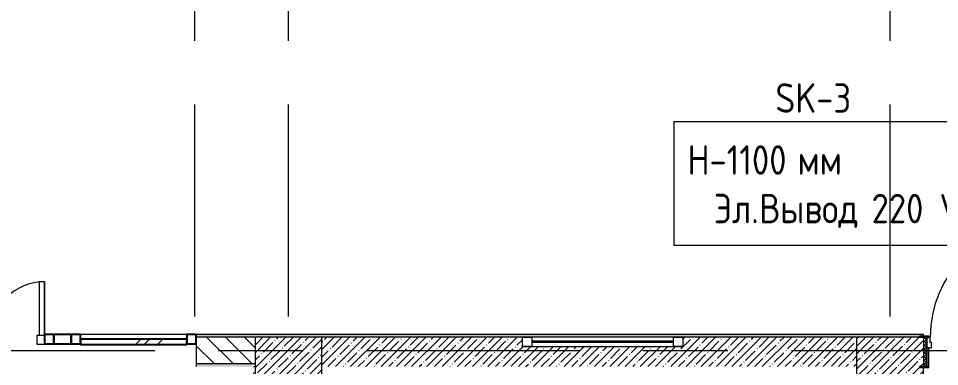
# Model space of a CAD drawing. Header units: millimetres. Extents: x 35111 to 235598, y -8553 to 29000.
# Drawn here: x 59140 to 66031, y 7680 to 10287 of the extents above; entities that cross this region are included whole.
import ezdxf

# ---------------------------------------------------------------- set-up
doc = ezdxf.new("R2010")
doc.units = ezdxf.units.MM
doc.linetypes.add('Осевая', pattern=[3175, 635, -476.25, 1587.5, -476.25])
for name, color, linetype, lineweight in [('A-DETL-GENF', 7, 'Continuous', 9), ('A-DOOR', 7, 'Continuous', 9), ('A-DOOR-1', 7, 'Continuous', 13), ('A-DOOR-FRAM', 7, 'Continuous', 13), ('A-DOOR-FRAM-1', 7, 'Continuous', 9), ('A-GLAZ', 7, 'Continuous', 9), ('A-GLAZ-1', 7, 'Continuous', 13), ('A-GLAZ-CURT', 7, 'Continuous', 9), ('A-GLAZ-CURT-1', 7, 'Continuous', 25), ('A-GLAZ-CWMG', 7, 'Continuous', 9), ('A-GLAZ-CWMG-1', 7, 'Continuous', 25), ('A-WALL', 7, 'Continuous', 9), ('E-ELEC-FIXT-IDEN', 7, 'Continuous', 9), ('I-WALL', 7, 'Continuous', 9), ('S-COLS', 7, 'Continuous', 9), ('Оси-2', 7, 'Осевая', 9)]:
    doc.layers.add(name, color=color, linetype=linetype, lineweight=lineweight)
doc.layers.add('A-WALL-1', color=7, linetype='Continuous', lineweight=9, true_color=0x3c3c3c)
doc.layers.add('A-WALL-FNSH-1', color=7, linetype='Continuous', lineweight=9, true_color=0x3c3c3c)
doc.styles.add('GOST Common_1', font='GOST_Common.ttf', dxfattribs={"width": 0.9, "height": 220})
pattern_1 = [(0, (0, 0), (121.92, 30.48), [10.058, -81.382, 10.058, -81.382, -487.68]), (0, (0, 0), (121.92, 30.48), [-182.88, 10.058, -172.822, 10.058, -81.382, -213.36]), (0, (0, 0), (121.92, 30.48), [-457.2, 10.058, -50.902, 10.058, -142.342]), (120, (45.72, 15.24), (-87.356454, 90.345817), [10.058, -81.382, 10.058, -81.382, -487.68]), (120, (45.72, 15.24), (-87.356454, 90.345817), [-182.88, 10.058, -172.822, 10.058, -81.382, -213.36]), (120, (45.72, 15.24), (-87.356454, 90.345817), [-457.2, 10.058, -50.902, 10.058, -142.342]), (240, (60.96, 76.2), (-34.563546, -120.825817), [10.058, -81.382, 10.058, -81.382, -487.68]), (240, (60.96, 76.2), (-34.563546, -120.825817), [-182.88, 10.058, -172.822, 10.058, -81.382, -213.36]), (240, (60.96, 76.2), (-34.563546, -120.825817), [-457.2, 10.058, -50.902, 10.058, -142.342])]

# ---------------------------------------------------------------- blocks, each defined once
blk = doc.blocks.new('BSC_Колонна _Прямоугольная - 500х500-V4-План размещения напольных электротехнических лючков и розеток 3 этажа в осях 12-23')
at = {"layer": 'S-COLS'}
h = blk.add_hatch(dxfattribs=at)
h.set_pattern_fill('FP_5', color=256, style=0, pattern_type=2)
h.set_pattern_definition([(45, (-61160, -7650), (-57.02463, 57.02463), []), (45, (-61102.975, -7650), (-57.02463, 57.02463), [100.806, -20.161, 3.353, -16.808])])
h.paths.add_polyline_path([(-250, -250), (250, -250), (250, 250), (-250, 250)])
for p, q in [((250, 250), (-250, 250)), ((-250, 250), (-250, -250)), ((250, -250), (250, 250)), ((-250, -250), (250, -250))]:
    blk.add_line(p, q, dxfattribs=at)
blk = doc.blocks.new('BSC_Колонна _Прямоугольная - 500х500-V13-План размещения напольных электротехнических лючков и розеток 3 этажа в осях 12-23')
at = {"layer": 'S-COLS'}
h = blk.add_hatch(dxfattribs=at)
h.set_pattern_fill('FP_14', color=256, style=0, pattern_type=2)
h.set_pattern_definition([(45, (-65660, -7650), (-57.02463, 57.02463), []), (45, (-65602.975, -7650), (-57.02463, 57.02463), [100.806, -20.161, 3.353, -16.808])])
h.paths.add_polyline_path([(-250, -250), (250, -250), (250, 22), (220, 22), (220, 30), (250, 30), (250, 250), (-250, 250), (-250, 22)])
for p, q in [((220, 250), (-250, 250)), ((-250, 250), (-250, -250)), ((250, -250), (250, 22)), ((-250, -250), (250, -250))]:
    blk.add_line(p, q, dxfattribs=at)
blk = doc.blocks.new('110_Дверь_СКБ_1Ст_Внутренняя1 - Д-7_л__950x2100h_Туалет-21784696-План размещения напольных электротехнических лючков и розеток 3 этажа в осях 12-23')
at = {"layer": 'A-DOOR'}
h = blk.add_hatch(dxfattribs=at)
h.set_pattern_fill('FP_30', color=256, style=0, pattern_type=2)
h.set_pattern_definition([(135, (1826.41, 174.685), (-14.14214, -14.14214), []), (225, (1826.41, 174.685), (14.14214, -14.14214), [])])
h.paths.add_polyline_path([(487.5, -110), (487.5, 110), (462.5, 110), (462.5, -110)])
at = {"layer": 'A-DOOR-FRAM-1'}
h = blk.add_hatch(dxfattribs=at)
h.set_pattern_fill('FP_31', color=256, style=0, pattern_type=2)
h.set_pattern_definition([(45, (-296.384, 174.685), (-14.1421, 14.1421), []), (135, (-296.384, 174.685), (-14.1421, -14.1421), [])])
h.paths.add_polyline_path([(-437.5, -110), (-437.5, 110), (-462.5, 110), (-462.5, -110)])
at = {"layer": 'A-DOOR'}
blk.add_arc((437.5, 110), 850, 90, 180, dxfattribs=at)
at = {"layer": 'A-DOOR-1'}
for p, q in [((437.5, 960), (397.5, 960)), ((397.5, 960), (397.5, 110)), ((437.5, 110), (437.5, 960)), ((397.5, 110), (437.5, 110))]:
    blk.add_line(p, q, dxfattribs=at)
at = {"layer": 'A-DOOR-FRAM'}
for p, q in [((-422.5, 118), (-492.5, 118)), ((-492.5, 118), (-492.5, 110)), ((-492.5, 110), (-422.5, 110)), ((-437.5, 110), (-462.5, 110)), ((-462.5, 110), (-462.5, -110)), ((-412.5, 110), (-437.5, 110)), ((-437.5, 110), (-437.5, 30)), ((-437.5, -110), (-437.5, 110)), ((-422.5, 110), (-437.5, 110)), ((-437.5, 110), (-437.5, 109)), ((-437.5, 109), (-422.5, 109)), ((-422.5, 110), (-422.5, 118)), ((-422.5, 109), (-422.5, 110)), ((-412.5, 70), (-412.5, 110)), ((-402.5, 70), (-412.5, 70)), ((-402.5, 30), (-402.5, 70)), ((437.5, 70), (427.5, 70)), ((427.5, 70), (427.5, 30)), ((437.5, 110), (437.5, 70)), ((462.5, 110), (437.5, 110)), ((517.5, 118), (447.5, 118)), ((447.5, 118), (447.5, 110)), ((462.5, 110), (447.5, 110)), ((447.5, 110), (447.5, 109)), ((447.5, 110), (517.5, 110)), ((447.5, 109), (462.5, 109)), ((462.5, 30), (462.5, 110)), ((487.5, 110), (462.5, 110)), ((462.5, 110), (462.5, -110)), ((462.5, 109), (462.5, 110)), ((487.5, -110), (487.5, 110)), ((517.5, 110), (517.5, 118)), ((-437.5, 30), (-402.5, 30)), ((-422.5, 30), (-437.5, 30)), ((-437.5, 30), (-437.5, -110)), ((-422.5, -110), (-422.5, 30)), ((427.5, 30), (462.5, 30)), ((462.5, 30), (447.5, 30)), ((447.5, 30), (447.5, -110)), ((462.5, -110), (462.5, 30)), ((-422.5, -110), (-492.5, -110)), ((-492.5, -110), (-492.5, -118)), ((-492.5, -118), (-422.5, -118)), ((-462.5, -110), (-437.5, -110)), ((-437.5, -110), (-422.5, -110)), ((-422.5, -118), (-422.5, -110)), ((447.5, -110), (462.5, -110)), ((517.5, -110), (447.5, -110)), ((447.5, -110), (447.5, -118)), ((447.5, -118), (517.5, -118)), ((462.5, -110), (487.5, -110)), ((517.5, -118), (517.5, -110))]:
    blk.add_line(p, q, dxfattribs=at)
blk = doc.blocks.new('Прямоугольный импост - 50 x 70 мм-31700031-План размещения напольных электротехнических лючков и розеток 3 этажа в осях 12-23')
at = {"layer": 'A-GLAZ-CWMG-1'}
for p, q in [((-70, 35), (0, 35)), ((-70, -35), (-70, 35)), ((0, 35), (0, -35)), ((0, -35), (-70, -35))]:
    blk.add_line(p, q, dxfattribs=at)
blk = doc.blocks.new('Дверь_Витражная_остекление_ - ДВН_ДАО_Главный вход_1200 в свету-31742133-План размещения напольных электротехнических лючков и розеток 3 этажа в осях 12-23')
at = {"layer": 'A-DETL-GENF'}
for p, q in [((-607.5, 925), (-647.5, 925)), ((-647.5, 925), (-647.5, 35)), ((-607.5, 30), (-607.5, 925)), ((647.5, 430), (607.5, 430)), ((607.5, 430), (607.5, 30)), ((647.5, 35), (647.5, 430)), ((-647.5, 30), (-607.5, 30)), ((-592.5, 30), (-647.5, 30)), ((-592.5, -40), (-592.5, 30)), ((592.5, -40), (592.5, 30)), ((592.5, 30), (647.5, 30)), ((607.5, 30), (647.5, 30)), ((-647.5, -35), (-647.5, -40)), ((-647.5, -40), (-592.5, -40)), ((647.5, -40), (592.5, -40)), ((647.5, -35), (647.5, -40))]:
    blk.add_line(p, q, dxfattribs=at)
at = {"layer": 'A-DOOR'}
for p, q in [((-647.5, 925), (-647.5, 35)), ((647.5, 430), (647.5, 35))]:
    blk.add_line(p, q, dxfattribs=at)
for centre, radius, start, end in [((-647.5, 30), 895, 360, 90), ((647.5, 30), 400, 90, 180)]:
    blk.add_arc(centre, radius, start, end, dxfattribs=at)
blk = doc.blocks.new('Системная панель - Стемалит - 40мм-32257327-План размещения напольных электротехнических лючков и розеток 3 этажа в осях 12-23')
at = {"layer": 'A-GLAZ-CURT-1'}
for p, q in [((65, 35), (-65, 35)), ((-65, 35), (-65, -35)), ((65, -35), (65, 35)), ((-65, -35), (65, -35))]:
    blk.add_line(p, q, dxfattribs=at)
blk = doc.blocks.new('Прямоугольный импост - 50 x 70 мм-31687886-План размещения напольных электротехнических лючков и розеток 3 этажа в осях 12-23')
at = {"layer": 'A-GLAZ-CWMG-1'}
for p, q in [((-35, 35), (35, 35)), ((-35, -35), (-35, 35)), ((35, 35), (35, -35)), ((35, -35), (-35, -35))]:
    blk.add_line(p, q, dxfattribs=at)
blk = doc.blocks.new('Системная панель - Стекло - 40мм-V186-План размещения напольных электротехнических лючков и розеток 3 этажа в осях 12-23')
at = {"layer": 'A-GLAZ-CURT'}
h = blk.add_hatch(dxfattribs=at)
h.set_pattern_fill('FP_77', color=256, style=0, pattern_type=2)
h.set_pattern_definition([(45, (-60102.5, -7785.72), (-282.8427, 282.8427), [200, -600]), (45, (-60302.5, -7885.72), (-282.8427, 282.8427), [600, -200]), (45, (-59902.5, -7985.72), (-282.8427, 282.8427), [200, -600])])
h.paths.add_polyline_path([(397.5, -40), (397.5, 0), (-397.5, 0), (-397.5, -40)])
at = {"layer": 'A-GLAZ-CURT-1'}
for p, q in [((397.5, 0), (-397.5, 0)), ((-397.5, 0), (-397.5, -40)), ((397.5, -40), (397.5, 0)), ((-397.5, -40), (397.5, -40))]:
    blk.add_line(p, q, dxfattribs=at)
blk = doc.blocks.new('Прямоугольный импост - 50 x 70 мм-31702100-План размещения напольных электротехнических лючков и розеток 3 этажа в осях 12-23')
at = {"layer": 'A-GLAZ-CWMG-1'}
for p, q in [((-35, 35), (35, 35)), ((-35, -35), (-35, 35)), ((35, 35), (35, -35)), ((35, -35), (-35, -35))]:
    blk.add_line(p, q, dxfattribs=at)
blk = doc.blocks.new('Прямоугольный импост - 50 x 70 мм-31720914-План размещения напольных электротехнических лючков и розеток 3 этажа в осях 12-23')
at = {"layer": 'A-GLAZ-CWMG'}
blk.add_line((42060, 7920), (41265, 7920), dxfattribs=at)
blk = doc.blocks.new('120_Окно_СКБ_1Ст - 120_Окно_СКБ_1Ст 400х1200 EI30-24228621-План размещения напольных электротехнических лючков и розеток 3 этажа в осях 12-23')
at = {"layer": 'A-GLAZ'}
for p, q in [((600, 110), (-600, 110)), ((530, 80), (-530, 80)), ((530, 70), (-530, 70)), ((-600, 40), (600, 40))]:
    blk.add_line(p, q, dxfattribs=at)
at = {"layer": 'A-GLAZ-1'}
for p, q in [((-600, 40), (-600, 110)), ((-600, 110), (-530, 110)), ((-530, 110), (-530, 40)), ((530, 40), (530, 110)), ((530, 110), (600, 110)), ((600, 110), (600, 40)), ((-530, 40), (-600, 40)), ((600, 40), (530, 40))]:
    blk.add_line(p, q, dxfattribs=at)

msp = doc.modelspace()

# ---------------------------------------------------------------- hatches: boundary and pattern name
at = {"layer": 'I-WALL'}
h = msp.add_hatch(dxfattribs=at)
h.set_pattern_fill('FP_71', color=256, style=0, pattern_type=2)
h.set_pattern_definition(pattern_1)
h.paths.add_polyline_path([(74100, 7900), (74100, 7920), (73705, 7920), (73705, 7908), (73760, 7908), (73760, 7900)])
h.paths.add_polyline_path([(72250, 7900), (72250, 7908), (72305, 7908), (72305, 7920), (71660, 7920), (71660, 7908), (71690, 7908), (71690, 7900), (71860, 7900)])
h.paths.add_polyline_path([(70680, 7900), (70680, 7908), (70710, 7908), (70710, 7920), (69360, 7920), (69360, 7908), (69390, 7908), (69390, 7900), (70631.4, 7900)])
h.paths.add_polyline_path([(68230, 7900), (68230, 7908), (68260, 7908), (68260, 7920), (66860, 7920), (66860, 7908), (66890, 7908), (66890, 7900), (67355.7, 7900)])
h.paths.add_polyline_path([(65880, 7900), (65880, 7908), (65910, 7908), (65910, 7920), (60470, 7920), (60470, 7900), (65410, 7900)])
h.paths.add_polyline_path([(57970, 7900), (57970, 7920), (50859.9, 7920), (50859.9, 7900), (56910, 7900)])
h.paths.add_polyline_path([(47630, 7900), (48359.9, 7900), (48359.9, 7920), (42130, 7920), (42130, 7900), (47410, 7900)])
h.paths.add_polyline_path([(39630, 7900), (39630, 7920), (38760, 7920), (38760, 7900), (39040, 7900)])
h = msp.add_hatch(dxfattribs=at)
h.set_pattern_fill('FP_21', color=256, style=0, pattern_type=2)
h.set_pattern_definition([(135, (0, 0), (-70.71068, -70.71068), [])])
h.paths.add_polyline_path([(60890, 7700), (60910, 7700), (60910, 7900), (60470, 7900), (60470, 7700)])
h.paths.add_polyline_path([(57970, 7700), (57970, 7900), (56910, 7900), (56910, 7700), (56930, 7700)])
h = msp.add_hatch(dxfattribs=at)
h.set_pattern_fill('FP_17', color=256, style=0, pattern_type=2)
h.set_pattern_definition([(45, (0, 0), (-57.02463, 57.02463), []), (45, (57.025, 0), (-57.02463, 57.02463), [100.806, -20.161, 3.353, -16.808])])
h.paths.add_polyline_path([(65410, 7680), (65410, 7900), (64110, 7900), (64110, 7830), (62910, 7830), (62910, 7900), (61410, 7900), (61410, 7680), (64444, 7680)])
h = msp.add_hatch(dxfattribs=at)
h.set_pattern_fill('FP_71', color=256, style=0, pattern_type=2)
h.set_pattern_definition(pattern_1)
h.paths.add_polyline_path([(60889, 7680), (60890, 7680), (60890, 7700), (60470, 7700), (60470, 7680)])
h.paths.add_polyline_path([(57970, 7680), (57970, 7700), (56930, 7700), (56930, 7680)])
h = msp.add_hatch(dxfattribs=at)
h.set_pattern_fill('FP_71', color=256, style=0, pattern_type=2)
h.set_pattern_definition(pattern_1)
h.paths.add_polyline_path([(60910, 7070), (60910, 7700), (60890, 7700), (60890, 7070)])

# ---------------------------------------------------------------- linework, layer by layer
at = {"layer": 'A-WALL'}
for p, q in [((62910, 7900), (61410, 7900)), ((65410, 7900), (64110, 7900)), ((65280, 7920), (65280, 7921)), ((60910, 7700), (60470, 7700))]:
    msp.add_line(p, q, dxfattribs=at)
at = {"layer": 'A-WALL-1'}
for p, q in [((60470, 7920), (60470, 7680)), ((65910, 7920), (60470, 7920)), ((60910, 7900), (60470, 7900)), ((65910, 7908), (65910, 7920))]:
    msp.add_line(p, q, dxfattribs=at)
at = {"layer": 'A-WALL-FNSH-1'}
for p, q in [((65910, 7921), (60470, 7921)), ((60470, 7921), (60470, 7920)), ((65910, 7920), (65910, 7921))]:
    msp.add_line(p, q, dxfattribs=at)
at = {"layer": 'E-ELEC-FIXT-IDEN', "flags": 128}
msp.add_lwpolyline([(64046.1, 9514.9), (66222.5, 9514.9), (66222.5, 8586.9), (64046.1, 8586.9)], close=True, dxfattribs=at)
at = {"layer": 'Оси-2'}
for p, q in [((60460, 593.7), (60460, 24850)), ((61160, 593.7), (61160, 24850)), ((65660, 593.7), (65660, 24850)), ((38410.7, 7800), (82250, 7800))]:
    msp.add_line(p, q, dxfattribs=at)

# ---------------------------------------------------------------- block references
at = {"layer": 'A-DOOR'}
for name, p in [('Дверь_Витражная_остекление_ - ДВН_ДАО_Главный вход_1200 в свету-31742133-План размещения напольных электротехнических лючков и розеток 3 этажа в осях 12-23', (58687.5, 7885.7)), ('110_Дверь_СКБ_1Ст_Внутренняя1 - Д-7_л__950x2100h_Туалет-21784696-План размещения напольных электротехнических лючков и розеток 3 этажа в осях 12-23', (66372.5, 7790))]:
    msp.add_blockref(name, p, dxfattribs=at)
at = {"layer": 'A-GLAZ'}
msp.add_blockref('120_Окно_СКБ_1Ст - 120_Окно_СКБ_1Ст 400х1200 EI30-24228621-План размещения напольных электротехнических лючков и розеток 3 этажа в осях 12-23', (63510, 7790), dxfattribs=at)
at = {"layer": 'A-GLAZ-CURT'}
for name, p in [('Системная панель - Стемалит - 40мм-32257327-План размещения напольных электротехнических лючков и розеток 3 этажа в осях 12-23', (59470, 7885.7)), ('Системная панель - Стекло - 40мм-V186-План размещения напольных электротехнических лючков и розеток 3 этажа в осях 12-23', (60002.5, 7885.7))]:
    msp.add_blockref(name, p, dxfattribs=at)
at = {"layer": 'A-GLAZ-CWMG', "extrusion": (0, 0, -1), "rotation": 180}
for name, p in [('Прямоугольный импост - 50 x 70 мм-31687886-План размещения напольных электротехнических лючков и розеток 3 этажа в осях 12-23', (-59370, 7885.7)), ('Прямоугольный импост - 50 x 70 мм-31702100-План размещения напольных электротехнических лючков и розеток 3 этажа в осях 12-23', (-59570, 7885.7)), ('Прямоугольный импост - 50 x 70 мм-31700031-План размещения напольных электротехнических лючков и розеток 3 этажа в осях 12-23', (-60470, 7885.7))]:
    msp.add_blockref(name, p, dxfattribs=at)
at = {"layer": 'A-GLAZ-CWMG'}
msp.add_blockref('Прямоугольный импост - 50 x 70 мм-31720914-План размещения напольных электротехнических лючков и розеток 3 этажа в осях 12-23', (18340, 0.7), dxfattribs=at)
at = {"layer": 'S-COLS'}
for name, p in [('BSC_Колонна _Прямоугольная - 500х500-V4-План размещения напольных электротехнических лючков и розеток 3 этажа в осях 12-23', (61160, 7650)), ('BSC_Колонна _Прямоугольная - 500х500-V13-План размещения напольных электротехнических лючков и розеток 3 этажа в осях 12-23', (65660, 7650))]:
    msp.add_blockref(name, p, dxfattribs=at)

# ---------------------------------------------------------------- texts
at = {"layer": 'E-ELEC-FIXT-IDEN', "char_height": 220, "attachment_point": 1, "style": 'GOST Common_1'}
for s, insert, width in [('SK-3', (64802.7, 9801.3), 699.873), ('H-1100 ', (64146.1, 9337.3), 995.696), ('мм', (64967.6, 9337.3), 375.19), ('Эл', (64342.6, 8973.5), 339.114), ('Вывод', (64681.9, 8973.5), 873.038), (' 220 V', (65402.2, 8973.5), 865.822), ('\\fGOST Common|b0|i0|c204|p34|;\\W.9;.', (64622.4, 8973.5), 72.152)]:
    msp.add_mtext(s, dxfattribs=dict(at, insert=insert, width=width))

doc.saveas('drawing.dxf')
